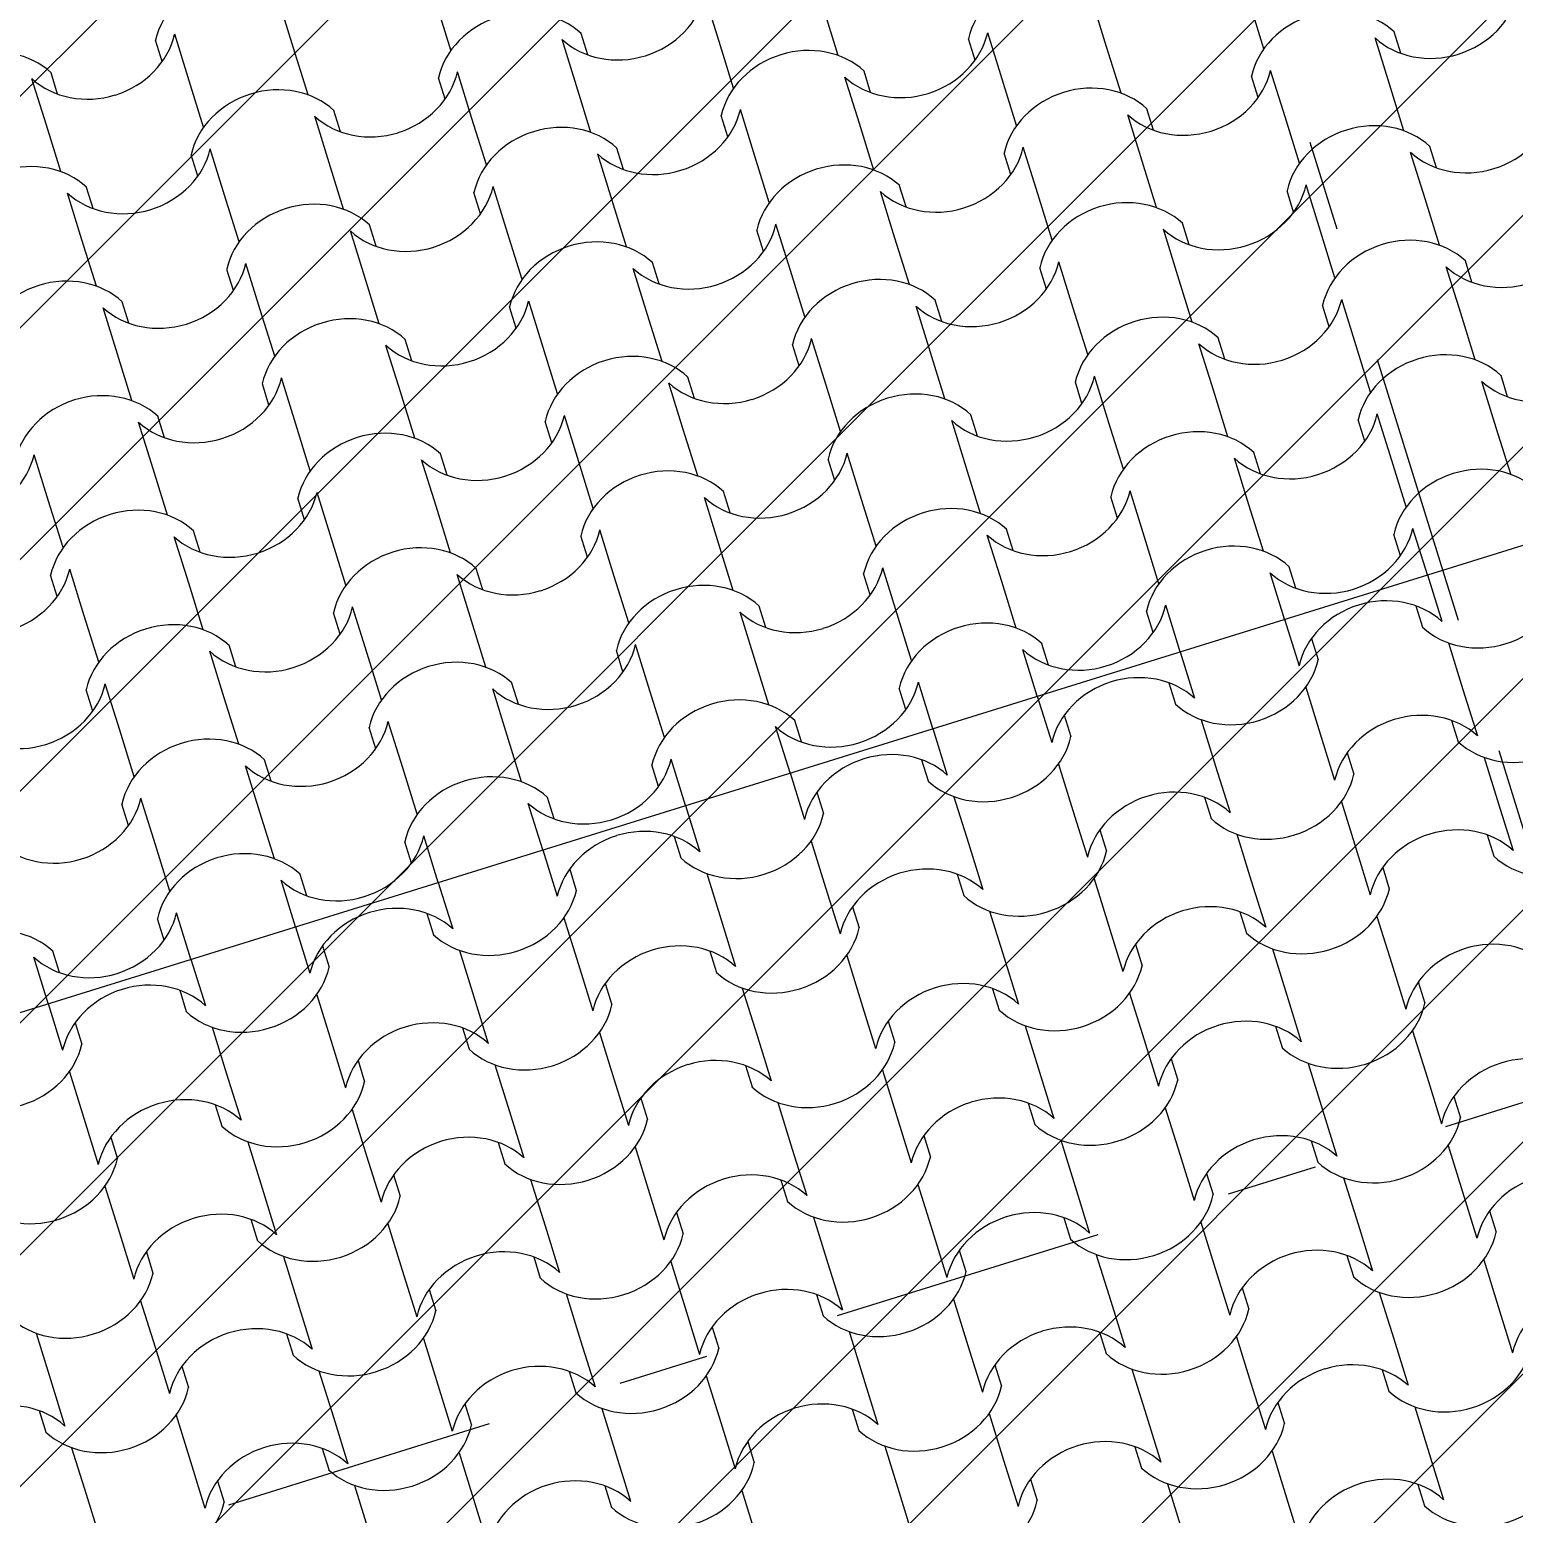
# Model space of a CAD drawing. Header units: metres. Extents: x -111189 to -108577, y -72951 to -72647.
# Drawn here: x -111165.051 to -111163.421, y -72925.406 to -72923.776 of the extents above; entities that cross this region are included whole.
import ezdxf

# ---------------------------------------------------------------- set-up
doc = ezdxf.new("R2010")
doc.units = ezdxf.units.M
doc.header["$MEASUREMENT"] = 0
doc.set_wipeout_variables(frame=1)
doc.linetypes.add('OTK - Traço Ponto CORTES_ALÇ', pattern=[0.6, 0.3, -0.15, 0, -0.15])
doc.linetypes.add('Wipeout_Contour', pattern=[1, 0, -1])
for name, color, linetype in [('00 - Cotas Implantação', 7, 'Continuous'), ('02 - PASSEIOS', 7, 'Continuous'), ('03 - COBERTURA', 7, 'Continuous'), ('13 - IMPLANTAÇÃO (apoio).Layer Apoio', 7, 'Continuous'), ('14 - CORTES.Marcadores', 7, 'Continuous')]:
    doc.layers.add(name, color=color, linetype=linetype)
doc.styles.add('ESTILO_GERADO_2', font='malgunsl.ttf')
doc.dimstyles.new('ESTILO_GERADO__1', dxfattribs={"dimtxt": 0.15, "dimasz": 0.095, "dimexe": 0.18, "dimexo": 0.5, "dimgap": 0, "dimtad": 1, "dimzin": 0, "dimdsep": 46, "dimtxsty": 'ESTILO_GERADO_2', "dimblk": 'ARROWHEAD_2', "dimblk1": 'ARROWHEAD_2', "dimblk2": 'ARROWHEAD_2', "dimcen": 0.09, "dimclrd": 7, "dimclre": 7, "dimclrt": 7, "dimadec": 0, "dimazin": 0, "dimtfac": 1, "dimtdec": 4, "dimtmove": 0, "dimatfit": 3, "dimfxl": 1, "dimtolj": 1, "dimtzin": 0, "dimarcsym": 0})

# ---------------------------------------------------------------- blocks, each defined once
blk = doc.blocks.new('Malha_8_1', base_point=(-111182.45, -72914.5203))
at = {"color": 254, "linetype": 'Wipeout_Contour', "lineweight": 0, "ltscale": 1861428.278801215}
blk.add_wipeout([(-111182.45, -72914.5203), (-111181.1398, -72916.9324), (-111179.283, -72920.3506), (-111178.6992, -72921.4255), (-111173.1932, -72931.5618), (-111171.3979, -72934.867), (-111163.9365, -72948.6033), (-111162.5896, -72948.18), (-111170.1617, -72934.1975), (-111171.9536, -72930.8885), (-111177.4458, -72920.7467), (-111178.0283, -72919.6711), (-111179.8807, -72916.2505), (-111181.0503, -72914.0907)], dxfattribs=at).dxf.layer = '02 - PASSEIOS'
blk = doc.blocks.new('Plano de Corte_1_1', base_point=(-111175.814, -72928.8103))
at = {"layer": '14 - CORTES.Marcadores', "color": 7, "linetype": 'OTK - Traço Ponto CORTES_ALÇ', "lineweight": 5}
blk.add_line((-111175.5275, -72928.7212), (-111154.4899, -72922.1814), dxfattribs=at)
blk = doc.blocks.new('*X120', base_point=(-110957.0649, -73026.2797))
at = {"layer": '03 - COBERTURA', "color": 253, "linetype": 'Continuous', "lineweight": 9}
for p, q in [((-111164.7612, -72923.7967), (-111164.7771, -72923.7456)), ((-111164.5885, -72923.7989), (-111164.6044, -72923.7479)), ((-111164.2936, -72923.7892), (-111164.3095, -72923.7382)), ((-111163.8681, -72923.7949), (-111163.8839, -72923.7439)), ((-111163.6954, -72923.7972), (-111163.7112, -72923.7461)), ((-111164.163, -72923.8046), (-111164.1788, -72923.7536)), ((-111164.8761, -72923.8324), (-111164.8919, -72923.7813)), ((-111164.438, -72923.8039), (-111164.4453, -72923.7805)), ((-111163.9829, -72923.8306), (-111163.9987, -72923.7796)), ((-111163.5449, -72923.8021), (-111163.5522, -72923.7787)), ((-111164.9056, -72923.8113), (-111164.9129, -72923.7879)), ((-111164.7454, -72923.8477), (-111164.7612, -72923.7967)), ((-111164.4505, -72923.838), (-111164.4663, -72923.787)), ((-111164.2778, -72923.8403), (-111164.2936, -72923.7892)), ((-111164.0125, -72923.8096), (-111164.0198, -72923.7861)), ((-111163.8522, -72923.8459), (-111163.8681, -72923.7949)), ((-111163.5573, -72923.8362), (-111163.5732, -72923.7852)), ((-111165.0329, -72923.8811), (-111165.0488, -72923.8301)), ((-111165.0205, -72923.847), (-111165.0277, -72923.8236)), ((-111164.5949, -72923.8527), (-111164.6022, -72923.8292)), ((-111164.5653, -72923.8737), (-111164.5812, -72923.8227)), ((-111164.1397, -72923.8793), (-111164.1556, -72923.8283)), ((-111164.1273, -72923.8453), (-111164.1346, -72923.8218)), ((-111163.7017, -72923.8509), (-111163.709, -72923.8274)), ((-111163.6721, -72923.8719), (-111163.688, -72923.8209)), ((-111164.8602, -72923.8834), (-111164.8761, -72923.8324)), ((-111164.4346, -72923.889), (-111164.4505, -72923.838)), ((-111163.967, -72923.8816), (-111163.9829, -72923.8306)), ((-111163.5414, -72923.8873), (-111163.5573, -72923.8362)), ((-111164.7221, -72923.9225), (-111164.738, -72923.8714)), ((-111164.7097, -72923.8884), (-111164.717, -72923.8649)), ((-111164.5494, -72923.9247), (-111164.5653, -72923.8737)), ((-111164.2841, -72923.894), (-111164.2914, -72923.8706)), ((-111164.2545, -72923.915), (-111164.2704, -72923.864)), ((-111163.829, -72923.9207), (-111163.8448, -72923.8697)), ((-111163.8165, -72923.8866), (-111163.8238, -72923.8631)), ((-111163.6563, -72923.9229), (-111163.6721, -72923.8719)), ((-111165.017, -72923.9321), (-111165.0329, -72923.8811)), ((-111164.1239, -72923.9304), (-111164.1397, -72923.8793)), ((-111164.837, -72923.9581), (-111164.8528, -72923.9071)), ((-111164.3989, -72923.9297), (-111164.4062, -72923.9062)), ((-111163.9734, -72923.9353), (-111163.9807, -72923.9119)), ((-111163.9438, -72923.9564), (-111163.9596, -72923.9054)), ((-111163.5182, -72923.962), (-111163.5341, -72923.911)), ((-111163.5058, -72923.9279), (-111163.5131, -72923.9045)), ((-111164.8665, -72923.9371), (-111164.8738, -72923.9137)), ((-111164.7063, -72923.9735), (-111164.7221, -72923.9225)), ((-111164.4114, -72923.9638), (-111164.4272, -72923.9128)), ((-111164.2387, -72923.9661), (-111164.2545, -72923.915)), ((-111163.8131, -72923.9717), (-111163.829, -72923.9207)), ((-111164.9938, -72924.0069), (-111165.0097, -72923.9559)), ((-111164.9814, -72923.9728), (-111164.9886, -72923.9494)), ((-111164.8211, -72924.0092), (-111164.837, -72923.9581)), ((-111164.5558, -72923.9785), (-111164.5631, -72923.955)), ((-111164.5262, -72923.9995), (-111164.5421, -72923.9485)), ((-111164.1006, -72924.0051), (-111164.1165, -72923.9541)), ((-111164.0882, -72923.971), (-111164.0955, -72923.9476)), ((-111163.9279, -72924.0074), (-111163.9438, -72923.9564)), ((-111163.6626, -72923.9767), (-111163.6699, -72923.9532)), ((-111163.633, -72923.9977), (-111163.6489, -72923.9467)), ((-111164.3955, -72924.0148), (-111164.4114, -72923.9638)), ((-111163.5023, -72924.013), (-111163.5182, -72923.962)), ((-111164.6706, -72924.0141), (-111164.6779, -72923.9907)), ((-111164.2154, -72924.0408), (-111164.2313, -72923.9898)), ((-111163.7774, -72924.0124), (-111163.7847, -72923.9889)), ((-111164.9779, -72924.0579), (-111164.9938, -72924.0069)), ((-111164.683, -72924.0482), (-111164.6989, -72923.9972)), ((-111164.5103, -72924.0505), (-111164.5262, -72923.9995)), ((-111164.245, -72924.0198), (-111164.2523, -72923.9963)), ((-111164.0848, -72924.0561), (-111164.1006, -72924.0051)), ((-111163.7899, -72924.0465), (-111163.8057, -72923.9955)), ((-111163.6172, -72924.0487), (-111163.633, -72923.9977)), ((-111164.8274, -72924.0629), (-111164.8347, -72924.0395)), ((-111164.7979, -72924.0839), (-111164.8137, -72924.0329)), ((-111164.3723, -72924.0896), (-111164.3881, -72924.0386)), ((-111164.3598, -72924.0555), (-111164.3671, -72924.032)), ((-111164.1996, -72924.0918), (-111164.2154, -72924.0408)), ((-111163.9343, -72924.0611), (-111163.9415, -72924.0377)), ((-111163.9047, -72924.0822), (-111163.9205, -72924.0312)), ((-111163.4791, -72924.0878), (-111163.495, -72924.0368)), ((-111163.4667, -72924.0537), (-111163.4739, -72924.0303)), ((-111164.6672, -72924.0993), (-111164.683, -72924.0482)), ((-111163.774, -72924.0975), (-111163.7899, -72924.0465)), ((-111164.4871, -72924.1253), (-111164.503, -72924.0743)), ((-111164.0491, -72924.0968), (-111164.0564, -72924.0734)), ((-111163.5939, -72924.1235), (-111163.6098, -72924.0725)), ((-111164.9547, -72924.1327), (-111164.9706, -72924.0817)), ((-111164.9423, -72924.0986), (-111164.9495, -72924.0751)), ((-111164.782, -72924.1349), (-111164.7979, -72924.0839)), ((-111164.5167, -72924.1042), (-111164.524, -72924.0808)), ((-111164.3564, -72924.1406), (-111164.3723, -72924.0896)), ((-111164.0615, -72924.1309), (-111164.0774, -72924.0799)), ((-111163.8888, -72924.1332), (-111163.9047, -72924.0822)), ((-111163.6235, -72924.1025), (-111163.6308, -72924.079)), ((-111163.4632, -72924.1388), (-111163.4791, -72924.0878)), ((-111164.6439, -72924.174), (-111164.6598, -72924.123)), ((-111164.6315, -72924.1399), (-111164.6388, -72924.1165)), ((-111164.2059, -72924.1456), (-111164.2132, -72924.1221)), ((-111164.1763, -72924.1666), (-111164.1922, -72924.1156)), ((-111163.7508, -72924.1723), (-111163.7666, -72924.1213)), ((-111163.7383, -72924.1382), (-111163.7456, -72924.1147)), ((-111163.5781, -72924.1745), (-111163.5939, -72924.1235)), ((-111164.9388, -72924.1837), (-111164.9547, -72924.1327)), ((-111164.4712, -72924.1763), (-111164.4871, -72924.1253)), ((-111164.0457, -72924.1819), (-111164.0615, -72924.1309)), ((-111163.4276, -72924.1795), (-111163.4348, -72924.1561)), ((-111164.7883, -72924.1887), (-111164.7956, -72924.1652)), ((-111164.7588, -72924.2097), (-111164.7746, -72924.1587)), ((-111164.3332, -72924.2154), (-111164.349, -72924.1644)), ((-111164.3207, -72924.1813), (-111164.328, -72924.1578)), ((-111164.1605, -72924.2176), (-111164.1763, -72924.1666)), ((-111163.8952, -72924.1869), (-111163.9024, -72924.1635)), ((-111163.8656, -72924.208), (-111163.8814, -72924.1569)), ((-111163.7349, -72924.2233), (-111163.7508, -72924.1723)), ((-111163.44, -72924.2136), (-111163.4559, -72924.1626)), ((-111164.6281, -72924.225), (-111164.6439, -72924.174)), ((-111164.9031, -72924.2244), (-111164.9104, -72924.2009)), ((-111164.448, -72924.2511), (-111164.4638, -72924.2)), ((-111164.01, -72924.2226), (-111164.0173, -72924.1992)), ((-111163.5844, -72924.2283), (-111163.5917, -72924.2048)), ((-111163.5548, -72924.2493), (-111163.5707, -72924.1983)), ((-111164.9156, -72924.2585), (-111164.9315, -72924.2075)), ((-111164.7429, -72924.2607), (-111164.7588, -72924.2097)), ((-111164.4776, -72924.23), (-111164.4849, -72924.2066)), ((-111164.3173, -72924.2664), (-111164.3332, -72924.2154)), ((-111164.0224, -72924.2567), (-111164.0383, -72924.2057)), ((-111163.8497, -72924.259), (-111163.8656, -72924.208)), ((-111163.4241, -72924.2646), (-111163.44, -72924.2136)), ((-111165.0304, -72924.2942), (-111165.0463, -72924.2432)), ((-111164.6048, -72924.2998), (-111164.6207, -72924.2488)), ((-111164.5924, -72924.2657), (-111164.5997, -72924.2423)), ((-111164.4321, -72924.3021), (-111164.448, -72924.2511)), ((-111164.1668, -72924.2714), (-111164.1741, -72924.2479)), ((-111164.1372, -72924.2924), (-111164.1531, -72924.2414)), ((-111163.7117, -72924.2981), (-111163.7275, -72924.247)), ((-111163.6992, -72924.264), (-111163.7065, -72924.2405)), ((-111163.539, -72924.3003), (-111163.5548, -72924.2493)), ((-111164.8997, -72924.3095), (-111164.9156, -72924.2585)), ((-111164.0066, -72924.3077), (-111164.0224, -72924.2567)), ((-111164.7196, -72924.3355), (-111164.7355, -72924.2845)), ((-111164.2816, -72924.3071), (-111164.2889, -72924.2836)), ((-111163.8265, -72924.3337), (-111163.8423, -72924.2827)), ((-111165.0145, -72924.3452), (-111165.0304, -72924.2942)), ((-111164.7492, -72924.3145), (-111164.7565, -72924.291)), ((-111164.589, -72924.3508), (-111164.6048, -72924.2998)), ((-111164.2941, -72924.3412), (-111164.3099, -72924.2901)), ((-111164.1214, -72924.3434), (-111164.1372, -72924.2924)), ((-111163.8561, -72924.3127), (-111163.8633, -72924.2893)), ((-111163.6958, -72924.3491), (-111163.7117, -72924.2981)), ((-111164.8765, -72924.3843), (-111164.8923, -72924.3333)), ((-111164.864, -72924.3502), (-111164.8713, -72924.3267)), ((-111164.7038, -72924.3865), (-111164.7196, -72924.3355)), ((-111164.4385, -72924.3558), (-111164.4458, -72924.3324)), ((-111164.4089, -72924.3769), (-111164.4247, -72924.3258)), ((-111163.9833, -72924.3825), (-111163.9992, -72924.3315)), ((-111163.9709, -72924.3484), (-111163.9782, -72924.325)), ((-111163.8106, -72924.3848), (-111163.8265, -72924.3337)), ((-111163.5453, -72924.3541), (-111163.5526, -72924.3306)), ((-111163.5157, -72924.3751), (-111163.5316, -72924.3241)), ((-111164.2782, -72924.3922), (-111164.2941, -72924.3412)), ((-111164.5533, -72924.3915), (-111164.5606, -72924.3681)), ((-111164.0981, -72924.4182), (-111164.114, -72924.3672)), ((-111163.6601, -72924.3898), (-111163.6674, -72924.3663)), ((-111165.0209, -72924.3989), (-111165.0282, -72924.3755)), ((-111164.9913, -72924.42), (-111165.0072, -72924.3689)), ((-111164.8606, -72924.4353), (-111164.8765, -72924.3843)), ((-111164.5657, -72924.4256), (-111164.5816, -72924.3746)), ((-111164.393, -72924.4279), (-111164.4089, -72924.3769)), ((-111164.1277, -72924.3972), (-111164.135, -72924.3737)), ((-111163.9675, -72924.4335), (-111163.9833, -72924.3825)), ((-111163.6726, -72924.4238), (-111163.6884, -72924.3728)), ((-111164.7101, -72924.4403), (-111164.7174, -72924.4168)), ((-111164.6805, -72924.4613), (-111164.6964, -72924.4103)), ((-111164.255, -72924.467), (-111164.2708, -72924.4159)), ((-111164.2425, -72924.4329), (-111164.2498, -72924.4094)), ((-111163.8169, -72924.4385), (-111163.8242, -72924.4151)), ((-111163.7874, -72924.4595), (-111163.8032, -72924.4085)), ((-111164.9754, -72924.471), (-111164.9913, -72924.42)), ((-111164.5499, -72924.4766), (-111164.5657, -72924.4256)), ((-111164.0823, -72924.4692), (-111164.0981, -72924.4182)), ((-111164.8374, -72924.5101), (-111164.8532, -72924.459)), ((-111164.8249, -72924.476), (-111164.8322, -72924.4525)), ((-111164.6647, -72924.5123), (-111164.6805, -72924.4613)), ((-111164.3994, -72924.4816), (-111164.4067, -72924.4582)), ((-111164.3698, -72924.5026), (-111164.3856, -72924.4516)), ((-111163.9442, -72924.5083), (-111163.9601, -72924.4573)), ((-111163.9318, -72924.4742), (-111163.9391, -72924.4507)), ((-111164.2391, -72924.518), (-111164.255, -72924.467)), ((-111164.9522, -72924.5457), (-111164.9681, -72924.4947)), ((-111164.5142, -72924.5173), (-111164.5215, -72924.4939)), ((-111164.059, -72924.544), (-111164.0749, -72924.493)), ((-111164.9818, -72924.5247), (-111164.9891, -72924.5013)), ((-111164.8215, -72924.5611), (-111164.8374, -72924.5101)), ((-111164.5266, -72924.5514), (-111164.5425, -72924.5004)), ((-111164.3539, -72924.5537), (-111164.3698, -72924.5026)), ((-111164.0886, -72924.523), (-111164.0959, -72924.4995)), ((-111164.9363, -72924.5968), (-111164.9522, -72924.5457)), ((-111164.671, -72924.5661), (-111164.6783, -72924.5426)), ((-111164.6414, -72924.5871), (-111164.6573, -72924.5361)), ((-111164.2159, -72924.5927), (-111164.2317, -72924.5417)), ((-111164.2034, -72924.5586), (-111164.2107, -72924.5352)), ((-111164.5108, -72924.6024), (-111164.5266, -72924.5514)), ((-111164.7858, -72924.6018), (-111164.7931, -72924.5783)), ((-111164.3307, -72924.6284), (-111164.3465, -72924.5774)), ((-111164.7983, -72924.6358), (-111164.8141, -72924.5848)), ((-111164.6256, -72924.6381), (-111164.6414, -72924.5871)), ((-111164.3603, -72924.6074), (-111164.3676, -72924.5839)), ((-111164.9427, -72924.6505), (-111164.95, -72924.6271)), ((-111164.9131, -72924.6715), (-111164.929, -72924.6205)), ((-111164.4875, -72924.6772), (-111164.5034, -72924.6262)), ((-111164.4751, -72924.6431), (-111164.4824, -72924.6196)), ((-111164.7824, -72924.6869), (-111164.7983, -72924.6358)), ((-111164.8972, -72924.7226), (-111164.9131, -72924.6715)), ((-111164.6319, -72924.6919), (-111164.6392, -72924.6684)), ((-111164.6023, -72924.7129), (-111164.6182, -72924.6619)), ((-111164.7467, -72924.7275), (-111164.754, -72924.7041)), ((-111164.7592, -72924.7616), (-111164.775, -72924.7106)), ((-111164.9036, -72924.7763), (-111164.9109, -72924.7528)), ((-111164.874, -72924.7973), (-111164.8899, -72924.7463)), ((-111165.0184, -72924.812), (-111165.0257, -72924.7885)), ((-111165.0308, -72924.8461), (-111165.0467, -72924.7951))]:
    blk.add_line(p, q, dxfattribs=at)
for centre, major_axis, start_param, end_param in [((-111164.8238, -72923.7981), (0.0878, 0.0273), 0.466079, 2.675513), ((-111163.9306, -72923.7963), (0.0878, 0.0273), 0.466079, 2.675513), ((-111164.3991, -72923.7276), (0.0883, 0.0274), 4.715365, 5.812147), ((-111163.5059, -72923.7258), (0.0883, 0.0274), 4.715365, 5.812147), ((-111164.513, -72923.8394), (0.0878, 0.0273), 0.466079, 2.675513), ((-111163.6198, -72923.8376), (0.0878, 0.0273), 0.466079, 2.675513), ((-111164.9815, -72923.7707), (0.0883, 0.0274), 4.715365, 5.812147), ((-111164.0883, -72923.7689), (0.0883, 0.0274), 4.715365, 5.812147), ((-111165.0954, -72923.8825), (0.0878, 0.0273), 0.466079, 2.675513), ((-111164.3986, -72923.7274), (0.0883, 0.0274), 3.612631, 4.709413), ((-111164.2022, -72923.8807), (0.0878, 0.0273), 0.466079, 2.675513), ((-111163.5054, -72923.7257), (0.0883, 0.0274), 3.612631, 4.709413), ((-111164.981, -72923.7705), (0.0883, 0.0274), 3.612631, 4.709413), ((-111164.6708, -72923.812), (0.0883, 0.0274), 4.715365, 5.812147), ((-111164.0878, -72923.7688), (0.0883, 0.0274), 3.612631, 4.709413), ((-111163.7776, -72923.8103), (0.0883, 0.0274), 4.715365, 5.812147), ((-111164.7847, -72923.9239), (0.0878, 0.0273), 0.466079, 2.675513), ((-111163.8915, -72923.9221), (0.0878, 0.0273), 0.466079, 2.675513), ((-111163.4668, -72923.8516), (0.0883, 0.0274), 4.715365, 5.812147), ((-111164.6702, -72923.8119), (0.0883, 0.0274), 3.612631, 4.709413), ((-111164.4739, -72923.9652), (0.0878, 0.0273), 0.466079, 2.675513), ((-111164.36, -72923.8534), (0.0883, 0.0274), 4.715365, 5.812147), ((-111163.7771, -72923.8101), (0.0883, 0.0274), 3.612631, 4.709413), ((-111163.5807, -72923.9634), (0.0878, 0.0273), 0.466079, 2.675513), ((-111164.9424, -72923.8965), (0.0883, 0.0274), 4.715365, 5.812147), ((-111164.0492, -72923.8947), (0.0883, 0.0274), 4.715365, 5.812147), ((-111163.4663, -72923.8514), (0.0883, 0.0274), 3.612631, 4.709413), ((-111165.0563, -72924.0083), (0.0878, 0.0273), 0.466079, 2.675513), ((-111164.3595, -72923.8532), (0.0883, 0.0274), 3.612631, 4.709413), ((-111164.1631, -72924.0065), (0.0878, 0.0273), 0.466079, 2.675513), ((-111164.9419, -72923.8963), (0.0883, 0.0274), 3.612631, 4.709413), ((-111164.6317, -72923.9378), (0.0883, 0.0274), 4.715365, 5.812147), ((-111164.0487, -72923.8946), (0.0883, 0.0274), 3.612631, 4.709413), ((-111163.8524, -72924.0479), (0.0878, 0.0273), 0.466079, 2.675513), ((-111163.7385, -72923.9361), (0.0883, 0.0274), 4.715365, 5.812147), ((-111164.7456, -72924.0496), (0.0878, 0.0273), 0.466079, 2.675513), ((-111164.3209, -72923.9792), (0.0883, 0.0274), 4.715365, 5.812147), ((-111164.6311, -72923.9377), (0.0883, 0.0274), 3.612631, 4.709413), ((-111164.4348, -72924.091), (0.0878, 0.0273), 0.466079, 2.675513), ((-111163.738, -72923.9359), (0.0883, 0.0274), 3.612631, 4.709413), ((-111163.5416, -72924.0892), (0.0878, 0.0273), 0.466079, 2.675513), ((-111164.9033, -72924.0223), (0.0883, 0.0274), 4.715365, 5.812147), ((-111164.3204, -72923.979), (0.0883, 0.0274), 3.612631, 4.709413), ((-111164.0101, -72924.0205), (0.0883, 0.0274), 4.715365, 5.812147), ((-111163.4272, -72923.9772), (0.0883, 0.0274), 3.612631, 4.709413), ((-111165.0172, -72924.1341), (0.0878, 0.0273), 0.466079, 2.675513), ((-111164.124, -72924.1323), (0.0878, 0.0273), 0.466079, 2.675513), ((-111164.5926, -72924.0636), (0.0883, 0.0274), 4.715365, 5.812147), ((-111163.6994, -72924.0618), (0.0883, 0.0274), 4.715365, 5.812147), ((-111164.9028, -72924.0221), (0.0883, 0.0274), 3.612631, 4.709413), ((-111164.7065, -72924.1754), (0.0878, 0.0273), 0.466079, 2.675513), ((-111164.0096, -72924.0203), (0.0883, 0.0274), 3.612631, 4.709413), ((-111163.8133, -72924.1737), (0.0878, 0.0273), 0.466079, 2.675513), ((-111164.592, -72924.0634), (0.0883, 0.0274), 3.612631, 4.709413), ((-111164.2818, -72924.105), (0.0883, 0.0274), 4.715365, 5.812147), ((-111163.6988, -72924.0617), (0.0883, 0.0274), 3.612631, 4.709413), ((-111164.3957, -72924.2168), (0.0878, 0.0273), 0.466079, 2.675513), ((-111163.5025, -72924.215), (0.0878, 0.0273), 0.466079, 2.675513), ((-111164.9781, -72924.2599), (0.0878, 0.0273), 0.466079, 2.675513), ((-111164.8642, -72924.1481), (0.0883, 0.0274), 4.715365, 5.812147), ((-111164.2813, -72924.1048), (0.0883, 0.0274), 3.612631, 4.709413), ((-111164.0849, -72924.2581), (0.0878, 0.0273), 0.466079, 2.675513), ((-111163.971, -72924.1463), (0.0883, 0.0274), 4.715365, 5.812147), ((-111163.3881, -72924.103), (0.0883, 0.0274), 3.612631, 4.709413), ((-111164.5534, -72924.1894), (0.0883, 0.0274), 4.715365, 5.812147), ((-111163.6603, -72924.1876), (0.0883, 0.0274), 4.715365, 5.812147), ((-111164.8637, -72924.1479), (0.0883, 0.0274), 3.612631, 4.709413), ((-111164.6674, -72924.3012), (0.0878, 0.0273), 0.466079, 2.675513), ((-111163.9705, -72924.1461), (0.0883, 0.0274), 3.612631, 4.709413), ((-111163.7742, -72924.2995), (0.0878, 0.0273), 0.466079, 2.675513), ((-111165.1359, -72924.2325), (0.0883, 0.0274), 4.715365, 5.812147), ((-111164.5529, -72924.1892), (0.0883, 0.0274), 3.612631, 4.709413), ((-111164.2427, -72924.2307), (0.0883, 0.0274), 4.715365, 5.812147), ((-111163.6597, -72924.1875), (0.0883, 0.0274), 3.612631, 4.709413), ((-111163.4634, -72924.3408), (0.0878, 0.0273), 0.466079, 2.675513), ((-111164.3566, -72924.3426), (0.0878, 0.0273), 0.466079, 2.675513), ((-111164.8251, -72924.2738), (0.0883, 0.0274), 4.715365, 5.812147), ((-111163.9319, -72924.2721), (0.0883, 0.0274), 4.715365, 5.812147), ((-111164.939, -72924.3857), (0.0878, 0.0273), 0.466079, 2.675513), ((-111164.2422, -72924.2306), (0.0883, 0.0274), 3.612631, 4.709413), ((-111164.0458, -72924.3839), (0.0878, 0.0273), 0.466079, 2.675513), ((-111164.8246, -72924.2737), (0.0883, 0.0274), 3.612631, 4.709413), ((-111164.5143, -72924.3152), (0.0883, 0.0274), 4.715365, 5.812147), ((-111163.9314, -72924.2719), (0.0883, 0.0274), 3.612631, 4.709413), ((-111163.6212, -72924.3134), (0.0883, 0.0274), 4.715365, 5.812147), ((-111164.6283, -72924.427), (0.0878, 0.0273), 0.466079, 2.675513), ((-111163.7351, -72924.4252), (0.0878, 0.0273), 0.466079, 2.675513), ((-111164.2036, -72924.3565), (0.0883, 0.0274), 4.715365, 5.812147), ((-111165.0968, -72924.3583), (0.0883, 0.0274), 4.715365, 5.812147), ((-111164.5138, -72924.315), (0.0883, 0.0274), 3.612631, 4.709413), ((-111164.3175, -72924.4683), (0.0878, 0.0273), 0.466079, 2.675513), ((-111163.6206, -72924.3133), (0.0883, 0.0274), 3.612631, 4.709413), ((-111164.786, -72924.3996), (0.0883, 0.0274), 4.715365, 5.812147), ((-111164.2031, -72924.3564), (0.0883, 0.0274), 3.612631, 4.709413), ((-111163.8928, -72924.3979), (0.0883, 0.0274), 4.715365, 5.812147), ((-111164.8999, -72924.5115), (0.0878, 0.0273), 0.466079, 2.675513), ((-111164.0067, -72924.5097), (0.0878, 0.0273), 0.466079, 2.675513), ((-111164.7855, -72924.3995), (0.0883, 0.0274), 3.612631, 4.709413), ((-111164.5891, -72924.5528), (0.0878, 0.0273), 0.466079, 2.675513), ((-111164.4752, -72924.441), (0.0883, 0.0274), 4.715365, 5.812147), ((-111163.8923, -72924.3977), (0.0883, 0.0274), 3.612631, 4.709413), ((-111165.0577, -72924.4841), (0.0883, 0.0274), 4.715365, 5.812147), ((-111164.1645, -72924.4823), (0.0883, 0.0274), 4.715365, 5.812147), ((-111164.4747, -72924.4408), (0.0883, 0.0274), 3.612631, 4.709413), ((-111164.2784, -72924.5941), (0.0878, 0.0273), 0.466079, 2.675513), ((-111165.0571, -72924.4839), (0.0883, 0.0274), 3.612631, 4.709413), ((-111164.7469, -72924.5254), (0.0883, 0.0274), 4.715365, 5.812147), ((-111164.164, -72924.4822), (0.0883, 0.0274), 3.612631, 4.709413), ((-111164.8608, -72924.6372), (0.0878, 0.0273), 0.466079, 2.675513), ((-111164.4361, -72924.5668), (0.0883, 0.0274), 4.715365, 5.812147), ((-111164.7464, -72924.5253), (0.0883, 0.0274), 3.612631, 4.709413), ((-111164.55, -72924.6786), (0.0878, 0.0273), 0.466079, 2.675513), ((-111165.0186, -72924.6099), (0.0883, 0.0274), 4.715365, 5.812147), ((-111164.4356, -72924.5666), (0.0883, 0.0274), 3.612631, 4.709413), ((-111165.018, -72924.6097), (0.0883, 0.0274), 3.612631, 4.709413), ((-111164.8217, -72924.763), (0.0878, 0.0273), 0.466079, 2.675513), ((-111164.7078, -72924.6512), (0.0883, 0.0274), 4.715365, 5.812147), ((-111164.7073, -72924.6511), (0.0883, 0.0274), 3.612631, 4.709413), ((-111164.9795, -72924.7357), (0.0883, 0.0274), 4.715365, 5.812147), ((-111165.0934, -72924.8475), (0.0878, 0.0273), 0.466079, 2.675513), ((-111164.9789, -72924.7355), (0.0883, 0.0274), 3.612631, 4.709413)]:
    blk.add_ellipse(centre, major_axis=major_axis, ratio=0.876216, start_param=start_param, end_param=end_param, dxfattribs=at)
blk = doc.blocks.new('*X121', base_point=(-110957.0649, -73026.2797))
at = {"layer": '03 - COBERTURA', "color": 253, "linetype": 'Continuous', "lineweight": 9}
for p, q in [((-111163.5157, -72924.3751), (-111163.4999, -72924.4261)), ((-111163.5282, -72924.4092), (-111163.5209, -72924.4326)), ((-111163.6726, -72924.4238), (-111163.6567, -72924.4749)), ((-111163.643, -72924.4449), (-111163.6357, -72924.4683)), ((-111163.7874, -72924.4595), (-111163.7715, -72924.5106)), ((-111163.4925, -72924.4499), (-111163.4766, -72924.5009)), ((-111163.7998, -72924.4936), (-111163.7925, -72924.5171)), ((-111163.6493, -72924.4986), (-111163.6334, -72924.5496)), ((-111163.9442, -72924.5083), (-111163.9284, -72924.5593)), ((-111163.4766, -72924.5009), (-111163.4607, -72924.5519)), ((-111163.9146, -72924.5293), (-111163.9073, -72924.5528)), ((-111164.059, -72924.544), (-111164.0432, -72924.595)), ((-111163.7641, -72924.5343), (-111163.7483, -72924.5853)), ((-111163.4891, -72924.535), (-111163.4818, -72924.5584)), ((-111163.6334, -72924.5496), (-111163.6176, -72924.6006)), ((-111164.0715, -72924.5781), (-111164.0642, -72924.6015)), ((-111163.6039, -72924.5707), (-111163.5966, -72924.5941)), ((-111163.4534, -72924.5757), (-111163.4375, -72924.6267)), ((-111164.2159, -72924.5927), (-111164.2, -72924.6438)), ((-111163.921, -72924.5831), (-111163.9051, -72924.6341)), ((-111163.7483, -72924.5853), (-111163.7324, -72924.6363)), ((-111164.3307, -72924.6284), (-111164.3148, -72924.6794)), ((-111164.1863, -72924.6138), (-111164.179, -72924.6372)), ((-111164.0358, -72924.6188), (-111164.0199, -72924.6698)), ((-111163.7607, -72924.6194), (-111163.7534, -72924.6429)), ((-111163.6102, -72924.6244), (-111163.5943, -72924.6754)), ((-111163.4375, -72924.6267), (-111163.4216, -72924.6777)), ((-111163.9051, -72924.6341), (-111163.8892, -72924.6851)), ((-111163.8755, -72924.6551), (-111163.8682, -72924.6786)), ((-111163.725, -72924.6601), (-111163.7092, -72924.7111)), ((-111163.45, -72924.6608), (-111163.4427, -72924.6842)), ((-111164.4875, -72924.6772), (-111164.4717, -72924.7282)), ((-111164.3431, -72924.6625), (-111164.3358, -72924.686)), ((-111164.1926, -72924.6675), (-111164.1768, -72924.7185)), ((-111164.0199, -72924.6698), (-111164.0041, -72924.7208)), ((-111163.5943, -72924.6754), (-111163.5785, -72924.7264)), ((-111164.4579, -72924.6982), (-111164.4507, -72924.7217)), ((-111164.3074, -72924.7032), (-111164.2916, -72924.7542)), ((-111164.0324, -72924.7039), (-111164.0251, -72924.7273)), ((-111163.8819, -72924.7089), (-111163.866, -72924.7599)), ((-111163.5648, -72924.6965), (-111163.5575, -72924.7199)), ((-111164.6023, -72924.7129), (-111164.5865, -72924.7639)), ((-111164.1768, -72924.7185), (-111164.1609, -72924.7695)), ((-111163.7092, -72924.7111), (-111163.6933, -72924.7621)), ((-111164.1472, -72924.7396), (-111164.1399, -72924.763)), ((-111164.6148, -72924.747), (-111164.6075, -72924.7704)), ((-111164.4643, -72924.752), (-111164.4484, -72924.803)), ((-111164.2916, -72924.7542), (-111164.2757, -72924.8052)), ((-111163.9967, -72924.7445), (-111163.9808, -72924.7956)), ((-111163.7216, -72924.7452), (-111163.7143, -72924.7687)), ((-111163.5711, -72924.7502), (-111163.5552, -72924.8012)), ((-111164.7592, -72924.7616), (-111164.7433, -72924.8126)), ((-111163.866, -72924.7599), (-111163.8501, -72924.8109)), ((-111164.7296, -72924.7827), (-111164.7223, -72924.8061)), ((-111164.5791, -72924.7877), (-111164.5632, -72924.8387)), ((-111164.304, -72924.7883), (-111164.2967, -72924.8118)), ((-111163.8364, -72924.7809), (-111163.8291, -72924.8044)), ((-111163.6859, -72924.7859), (-111163.6701, -72924.8369)), ((-111164.874, -72924.7973), (-111164.8581, -72924.8483)), ((-111164.4484, -72924.803), (-111164.4326, -72924.854)), ((-111164.1535, -72924.7933), (-111164.1377, -72924.8443)), ((-111163.9808, -72924.7956), (-111163.965, -72924.8466)), ((-111163.5552, -72924.8012), (-111163.5394, -72924.8522)), ((-111164.4188, -72924.824), (-111164.4115, -72924.8475)), ((-111163.5257, -72924.8222), (-111163.5184, -72924.8457)), ((-111164.8864, -72924.8314), (-111164.8791, -72924.8549)), ((-111164.7359, -72924.8364), (-111164.7201, -72924.8874)), ((-111164.5632, -72924.8387), (-111164.5474, -72924.8897)), ((-111164.2683, -72924.829), (-111164.2525, -72924.88)), ((-111163.9933, -72924.8297), (-111163.986, -72924.8531)), ((-111163.8428, -72924.8346), (-111163.8269, -72924.8857)), ((-111163.6701, -72924.8369), (-111163.6542, -72924.8879)), ((-111165.0308, -72924.8461), (-111165.015, -72924.8971)), ((-111164.1377, -72924.8443), (-111164.1218, -72924.8953)), ((-111165.0013, -72924.8671), (-111164.994, -72924.8906)), ((-111164.8508, -72924.8721), (-111164.8349, -72924.9231)), ((-111164.5757, -72924.8728), (-111164.5684, -72924.8962)), ((-111164.1081, -72924.8653), (-111164.1008, -72924.8888)), ((-111163.9576, -72924.8703), (-111163.9417, -72924.9214)), ((-111163.6825, -72924.871), (-111163.6752, -72924.8944)), ((-111164.7201, -72924.8874), (-111164.7042, -72924.9384)), ((-111164.4252, -72924.8778), (-111164.4093, -72924.9288)), ((-111164.2525, -72924.88), (-111164.2366, -72924.931)), ((-111163.8269, -72924.8857), (-111163.811, -72924.9367)), ((-111163.532, -72924.876), (-111163.5161, -72924.927)), ((-111165.0076, -72924.9209), (-111164.9917, -72924.9719)), ((-111164.6905, -72924.9085), (-111164.6832, -72924.9319)), ((-111164.54, -72924.9134), (-111164.5241, -72924.9645)), ((-111164.2649, -72924.9141), (-111164.2576, -72924.9376)), ((-111164.1144, -72924.9191), (-111164.0986, -72924.9701)), ((-111163.9417, -72924.9214), (-111163.9259, -72924.9724)), ((-111163.7973, -72924.9067), (-111163.79, -72924.9301)), ((-111163.6468, -72924.9117), (-111163.631, -72924.9627)), ((-111164.8349, -72924.9231), (-111164.819, -72924.9741)), ((-111164.4093, -72924.9288), (-111164.3935, -72924.9798)), ((-111163.5161, -72924.927), (-111163.5003, -72924.978)), ((-111164.3797, -72924.9498), (-111164.3724, -72924.9732)), ((-111164.2292, -72924.9548), (-111164.2134, -72925.0058)), ((-111163.4866, -72924.948), (-111163.4793, -72924.9715)), ((-111164.8473, -72924.9572), (-111164.84, -72924.9807)), ((-111164.6968, -72924.9622), (-111164.681, -72925.0132)), ((-111164.5241, -72924.9645), (-111164.5083, -72925.0155)), ((-111164.0986, -72924.9701), (-111164.0827, -72925.0211)), ((-111163.9542, -72924.9554), (-111163.9469, -72924.9789)), ((-111163.8037, -72924.9604), (-111163.7878, -72925.0114)), ((-111163.631, -72924.9627), (-111163.6151, -72925.0137)), ((-111164.9917, -72924.9719), (-111164.9759, -72925.0229)), ((-111164.9622, -72924.9929), (-111164.9549, -72925.0164)), ((-111164.8116, -72924.9979), (-111164.7958, -72925.0489)), ((-111164.5366, -72924.9986), (-111164.5293, -72925.022)), ((-111164.3861, -72925.0035), (-111164.3702, -72925.0546)), ((-111164.069, -72924.9911), (-111164.0617, -72925.0146)), ((-111163.9185, -72924.9961), (-111163.9026, -72925.0471)), ((-111163.6434, -72924.9968), (-111163.6361, -72925.0202)), ((-111163.4929, -72925.0018), (-111163.477, -72925.0528)), ((-111164.681, -72925.0132), (-111164.6651, -72925.0642)), ((-111164.2134, -72925.0058), (-111164.1975, -72925.0568)), ((-111163.7878, -72925.0114), (-111163.7719, -72925.0625)), ((-111164.6514, -72925.0342), (-111164.6441, -72925.0577)), ((-111163.7582, -72925.0325), (-111163.7509, -72925.0559)), ((-111164.9685, -72925.0466), (-111164.9526, -72925.0977)), ((-111164.7958, -72925.0489), (-111164.7799, -72925.0999)), ((-111164.5009, -72925.0392), (-111164.485, -72925.0902)), ((-111164.2258, -72925.0399), (-111164.2185, -72925.0633)), ((-111164.0753, -72925.0449), (-111164.0595, -72925.0959)), ((-111163.9026, -72925.0471), (-111163.8868, -72925.0982)), ((-111163.6077, -72925.0375), (-111163.5919, -72925.0885)), ((-111163.477, -72925.0528), (-111163.4612, -72925.1038)), ((-111164.3702, -72925.0546), (-111164.3544, -72925.1056)), ((-111164.8082, -72925.083), (-111164.8009, -72925.1065)), ((-111164.3406, -72925.0756), (-111164.3333, -72925.099)), ((-111164.1901, -72925.0806), (-111164.1743, -72925.1316)), ((-111163.9151, -72925.0812), (-111163.9078, -72925.1047)), ((-111163.4475, -72925.0738), (-111163.4402, -72925.0973)), ((-111164.9526, -72925.0977), (-111164.9368, -72925.1487)), ((-111164.6577, -72925.088), (-111164.6419, -72925.139)), ((-111164.485, -72925.0902), (-111164.4692, -72925.1413)), ((-111164.0595, -72925.0959), (-111164.0436, -72925.1469)), ((-111163.7646, -72925.0862), (-111163.7487, -72925.1372)), ((-111163.5919, -72925.0885), (-111163.576, -72925.1395)), ((-111164.0299, -72925.1169), (-111164.0226, -72925.1404)), ((-111164.923, -72925.1187), (-111164.9158, -72925.1421)), ((-111164.7725, -72925.1237), (-111164.7567, -72925.1747)), ((-111164.4975, -72925.1243), (-111164.4902, -72925.1478)), ((-111164.347, -72925.1293), (-111164.3311, -72925.1803)), ((-111164.1743, -72925.1316), (-111164.1584, -72925.1826)), ((-111163.8794, -72925.1219), (-111163.8635, -72925.1729)), ((-111163.6043, -72925.1226), (-111163.597, -72925.146)), ((-111163.4538, -72925.1276), (-111163.4379, -72925.1786)), ((-111164.6419, -72925.139), (-111164.626, -72925.19)), ((-111163.7487, -72925.1372), (-111163.7328, -72925.1883)), ((-111164.6123, -72925.16), (-111164.605, -72925.1835)), ((-111164.4618, -72925.165), (-111164.4459, -72925.216)), ((-111164.1867, -72925.1657), (-111164.1794, -72925.1891)), ((-111163.7191, -72925.1583), (-111163.7118, -72925.1817)), ((-111163.5686, -72925.1633), (-111163.5527, -72925.2143)), ((-111164.9294, -72925.1724), (-111164.9135, -72925.2235)), ((-111164.7567, -72925.1747), (-111164.7408, -72925.2257)), ((-111164.3311, -72925.1803), (-111164.3153, -72925.2314)), ((-111164.0362, -72925.1707), (-111164.0204, -72925.2217)), ((-111163.8635, -72925.1729), (-111163.8477, -72925.2239)), ((-111163.4379, -72925.1786), (-111163.4221, -72925.2296)), ((-111165.0442, -72925.2081), (-111165.0283, -72925.2591)), ((-111164.7691, -72925.2088), (-111164.7618, -72925.2322)), ((-111164.6186, -72925.2138), (-111164.6028, -72925.2648)), ((-111164.3015, -72925.2014), (-111164.2942, -72925.2248)), ((-111164.151, -72925.2064), (-111164.1352, -72925.2574)), ((-111163.876, -72925.207), (-111163.8687, -72925.2305)), ((-111163.7254, -72925.212), (-111163.7096, -72925.263)), ((-111163.5527, -72925.2143), (-111163.5369, -72925.2653)), ((-111164.9135, -72925.2235), (-111164.8977, -72925.2745)), ((-111164.4459, -72925.216), (-111164.4301, -72925.2671)), ((-111164.0204, -72925.2217), (-111164.0045, -72925.2727)), ((-111164.8839, -72925.2445), (-111164.8767, -72925.2679)), ((-111163.9908, -72925.2427), (-111163.9835, -72925.2662)), ((-111163.8403, -72925.2477), (-111163.8244, -72925.2987)), ((-111163.5652, -72925.2484), (-111163.5579, -72925.2718)), ((-111165.0283, -72925.2591), (-111165.0125, -72925.3102)), ((-111164.7334, -72925.2495), (-111164.7176, -72925.3005)), ((-111164.4584, -72925.2501), (-111164.4511, -72925.2736)), ((-111164.3079, -72925.2551), (-111164.292, -72925.3061)), ((-111164.1352, -72925.2574), (-111164.1193, -72925.3084)), ((-111163.7096, -72925.263), (-111163.6937, -72925.314)), ((-111164.6028, -72925.2648), (-111164.5869, -72925.3158)), ((-111165.0408, -72925.2932), (-111165.0335, -72925.3167)), ((-111164.5732, -72925.2858), (-111164.5659, -72925.3093)), ((-111164.4227, -72925.2908), (-111164.4068, -72925.3418)), ((-111164.1476, -72925.2915), (-111164.1403, -72925.3149)), ((-111163.9971, -72925.2965), (-111163.9812, -72925.3475)), ((-111163.68, -72925.2841), (-111163.6727, -72925.3075)), ((-111163.5295, -72925.289), (-111163.5136, -72925.3401)), ((-111164.8903, -72925.2982), (-111164.8744, -72925.3492)), ((-111164.7176, -72925.3005), (-111164.7017, -72925.3515)), ((-111164.292, -72925.3061), (-111164.2761, -72925.3571)), ((-111163.8244, -72925.2987), (-111163.8085, -72925.3497)), ((-111164.2624, -72925.3272), (-111164.2551, -72925.3506)), ((-111165.0051, -72925.3339), (-111164.9892, -72925.3849)), ((-111164.73, -72925.3346), (-111164.7227, -72925.358)), ((-111164.5795, -72925.3396), (-111164.5637, -72925.3906)), ((-111164.4068, -72925.3418), (-111164.391, -72925.3928)), ((-111164.1119, -72925.3322), (-111164.0961, -72925.3832)), ((-111163.8369, -72925.3328), (-111163.8296, -72925.3563)), ((-111163.6863, -72925.3378), (-111163.6705, -72925.3888)), ((-111163.5136, -72925.3401), (-111163.4978, -72925.3911)), ((-111164.8744, -72925.3492), (-111164.8586, -72925.4003)), ((-111163.9812, -72925.3475), (-111163.9654, -72925.3985)), ((-111164.8448, -72925.3703), (-111164.8376, -72925.3937)), ((-111164.6943, -72925.3753), (-111164.6785, -72925.4263)), ((-111164.4193, -72925.3759), (-111164.412, -72925.3994)), ((-111163.9517, -72925.3685), (-111163.9444, -72925.392)), ((-111163.8012, -72925.3735), (-111163.7853, -72925.4245)), ((-111163.5261, -72925.3742), (-111163.5188, -72925.3976)), ((-111164.9892, -72925.3849), (-111164.9734, -72925.4359)), ((-111164.5637, -72925.3906), (-111164.5478, -72925.4416)), ((-111164.2688, -72925.3809), (-111164.2529, -72925.4319)), ((-111164.0961, -72925.3832), (-111164.0802, -72925.4342)), ((-111163.6705, -72925.3888), (-111163.6546, -72925.4398))]:
    blk.add_line(p, q, dxfattribs=at)
for centre, major_axis, start_param, end_param in [((-111163.4532, -72924.3737), (0.0878, 0.0273), 3.607672, 5.817106), ((-111163.5676, -72924.4857), (0.0883, 0.0274), 0.471039, 1.56782), ((-111163.5671, -72924.4855), (0.0883, 0.0274), 1.573772, 2.670554), ((-111163.7248, -72924.4581), (0.0878, 0.0273), 3.607672, 5.817106), ((-111163.8388, -72924.57), (0.0883, 0.0274), 1.573772, 2.670554), ((-111163.8393, -72924.5701), (0.0883, 0.0274), 0.471039, 1.56782), ((-111163.4141, -72924.4995), (0.0878, 0.0273), 3.607672, 5.817106), ((-111163.5285, -72924.6115), (0.0883, 0.0274), 0.471039, 1.56782), ((-111163.528, -72924.6113), (0.0883, 0.0274), 1.573772, 2.670554), ((-111163.9965, -72924.5426), (0.0878, 0.0273), 3.607672, 5.817106), ((-111164.1104, -72924.6544), (0.0883, 0.0274), 1.573772, 2.670554), ((-111164.1109, -72924.6546), (0.0883, 0.0274), 0.471039, 1.56782), ((-111163.6857, -72924.5839), (0.0878, 0.0273), 3.607672, 5.817106), ((-111163.8002, -72924.6959), (0.0883, 0.0274), 0.471039, 1.56782), ((-111163.7996, -72924.6957), (0.0883, 0.0274), 1.573772, 2.670554), ((-111164.2682, -72924.627), (0.0878, 0.0273), 3.607672, 5.817106), ((-111163.375, -72924.6253), (0.0878, 0.0273), 3.607672, 5.817106), ((-111164.3821, -72924.7389), (0.0883, 0.0274), 1.573772, 2.670554), ((-111164.3826, -72924.739), (0.0883, 0.0274), 0.471039, 1.56782), ((-111163.4889, -72924.7371), (0.0883, 0.0274), 1.573772, 2.670554), ((-111163.4894, -72924.7373), (0.0883, 0.0274), 0.471039, 1.56782), ((-111164.0718, -72924.7804), (0.0883, 0.0274), 0.471039, 1.56782), ((-111163.9574, -72924.6684), (0.0878, 0.0273), 3.607672, 5.817106), ((-111164.0713, -72924.7802), (0.0883, 0.0274), 1.573772, 2.670554), ((-111164.5398, -72924.7115), (0.0878, 0.0273), 3.607672, 5.817106), ((-111163.6466, -72924.7097), (0.0878, 0.0273), 3.607672, 5.817106), ((-111164.6542, -72924.8235), (0.0883, 0.0274), 0.471039, 1.56782), ((-111163.7611, -72924.8217), (0.0883, 0.0274), 0.471039, 1.56782), ((-111164.6537, -72924.8233), (0.0883, 0.0274), 1.573772, 2.670554), ((-111163.7605, -72924.8215), (0.0883, 0.0274), 1.573772, 2.670554), ((-111164.2291, -72924.7528), (0.0878, 0.0273), 3.607672, 5.817106), ((-111163.4503, -72924.863), (0.0883, 0.0274), 0.471039, 1.56782), ((-111164.343, -72924.8646), (0.0883, 0.0274), 1.573772, 2.670554), ((-111164.3435, -72924.8648), (0.0883, 0.0274), 0.471039, 1.56782), ((-111163.4498, -72924.8629), (0.0883, 0.0274), 1.573772, 2.670554), ((-111164.8115, -72924.7959), (0.0878, 0.0273), 3.607672, 5.817106), ((-111163.9183, -72924.7942), (0.0878, 0.0273), 3.607672, 5.817106), ((-111164.9259, -72924.9079), (0.0883, 0.0274), 0.471039, 1.56782), ((-111164.0327, -72924.9061), (0.0883, 0.0274), 0.471039, 1.56782), ((-111164.9254, -72924.9077), (0.0883, 0.0274), 1.573772, 2.670554), ((-111164.0322, -72924.906), (0.0883, 0.0274), 1.573772, 2.670554), ((-111164.5007, -72924.8373), (0.0878, 0.0273), 3.607672, 5.817106), ((-111163.6075, -72924.8355), (0.0878, 0.0273), 3.607672, 5.817106), ((-111164.6146, -72924.9491), (0.0883, 0.0274), 1.573772, 2.670554), ((-111164.6151, -72924.9493), (0.0883, 0.0274), 0.471039, 1.56782), ((-111163.7214, -72924.9473), (0.0883, 0.0274), 1.573772, 2.670554), ((-111163.722, -72924.9475), (0.0883, 0.0274), 0.471039, 1.56782), ((-111164.19, -72924.8786), (0.0878, 0.0273), 3.607672, 5.817106), ((-111165.0831, -72924.8804), (0.0878, 0.0273), 3.607672, 5.817106), ((-111164.3044, -72924.9906), (0.0883, 0.0274), 0.471039, 1.56782), ((-111163.4112, -72924.9888), (0.0883, 0.0274), 0.471039, 1.56782), ((-111164.3039, -72924.9904), (0.0883, 0.0274), 1.573772, 2.670554), ((-111163.4107, -72924.9887), (0.0883, 0.0274), 1.573772, 2.670554), ((-111164.7724, -72924.9217), (0.0878, 0.0273), 3.607672, 5.817106), ((-111163.8792, -72924.92), (0.0878, 0.0273), 3.607672, 5.817106), ((-111164.8868, -72925.0337), (0.0883, 0.0274), 0.471039, 1.56782), ((-111163.9931, -72925.0318), (0.0883, 0.0274), 1.573772, 2.670554), ((-111163.9936, -72925.0319), (0.0883, 0.0274), 0.471039, 1.56782), ((-111164.8863, -72925.0335), (0.0883, 0.0274), 1.573772, 2.670554), ((-111164.576, -72925.075), (0.0883, 0.0274), 0.471039, 1.56782), ((-111164.4616, -72924.9631), (0.0878, 0.0273), 3.607672, 5.817106), ((-111163.6829, -72925.0733), (0.0883, 0.0274), 0.471039, 1.56782), ((-111163.5684, -72924.9613), (0.0878, 0.0273), 3.607672, 5.817106), ((-111164.5755, -72925.0749), (0.0883, 0.0274), 1.573772, 2.670554), ((-111163.6823, -72925.0731), (0.0883, 0.0274), 1.573772, 2.670554), ((-111165.044, -72925.0062), (0.0878, 0.0273), 3.607672, 5.817106), ((-111164.1509, -72925.0044), (0.0878, 0.0273), 3.607672, 5.817106), ((-111164.2653, -72925.1164), (0.0883, 0.0274), 0.471039, 1.56782), ((-111164.2648, -72925.1162), (0.0883, 0.0274), 1.573772, 2.670554), ((-111163.3716, -72925.1145), (0.0883, 0.0274), 1.573772, 2.670554), ((-111164.7333, -72925.0475), (0.0878, 0.0273), 3.607672, 5.817106), ((-111163.8401, -72925.0457), (0.0878, 0.0273), 3.607672, 5.817106), ((-111164.8472, -72925.1593), (0.0883, 0.0274), 1.573772, 2.670554), ((-111164.8477, -72925.1595), (0.0883, 0.0274), 0.471039, 1.56782), ((-111163.954, -72925.1576), (0.0883, 0.0274), 1.573772, 2.670554), ((-111163.9545, -72925.1577), (0.0883, 0.0274), 0.471039, 1.56782), ((-111164.4225, -72925.0888), (0.0878, 0.0273), 3.607672, 5.817106), ((-111163.5293, -72925.0871), (0.0878, 0.0273), 3.607672, 5.817106), ((-111164.5369, -72925.2008), (0.0883, 0.0274), 0.471039, 1.56782), ((-111163.6438, -72925.1991), (0.0883, 0.0274), 0.471039, 1.56782), ((-111164.5364, -72925.2007), (0.0883, 0.0274), 1.573772, 2.670554), ((-111163.6432, -72925.1989), (0.0883, 0.0274), 1.573772, 2.670554), ((-111165.0049, -72925.132), (0.0878, 0.0273), 3.607672, 5.817106), ((-111164.1117, -72925.1302), (0.0878, 0.0273), 3.607672, 5.817106), ((-111164.2257, -72925.242), (0.0883, 0.0274), 1.573772, 2.670554), ((-111164.2262, -72925.2422), (0.0883, 0.0274), 0.471039, 1.56782), ((-111163.3325, -72925.2402), (0.0883, 0.0274), 1.573772, 2.670554), ((-111163.801, -72925.1715), (0.0878, 0.0273), 3.607672, 5.817106), ((-111164.8086, -72925.2853), (0.0883, 0.0274), 0.471039, 1.56782), ((-111164.6942, -72925.1733), (0.0878, 0.0273), 3.607672, 5.817106), ((-111163.9154, -72925.2835), (0.0883, 0.0274), 0.471039, 1.56782), ((-111164.8081, -72925.2851), (0.0883, 0.0274), 1.573772, 2.670554), ((-111163.9149, -72925.2834), (0.0883, 0.0274), 1.573772, 2.670554), ((-111164.3834, -72925.2146), (0.0878, 0.0273), 3.607672, 5.817106), ((-111163.4902, -72925.2129), (0.0878, 0.0273), 3.607672, 5.817106), ((-111164.4978, -72925.3266), (0.0883, 0.0274), 0.471039, 1.56782), ((-111163.6041, -72925.3247), (0.0883, 0.0274), 1.573772, 2.670554), ((-111163.6047, -72925.3249), (0.0883, 0.0274), 0.471039, 1.56782), ((-111164.4973, -72925.3265), (0.0883, 0.0274), 1.573772, 2.670554), ((-111164.9658, -72925.2577), (0.0878, 0.0273), 3.607672, 5.817106), ((-111164.1871, -72925.368), (0.0883, 0.0274), 0.471039, 1.56782), ((-111164.0726, -72925.256), (0.0878, 0.0273), 3.607672, 5.817106), ((-111165.0803, -72925.3697), (0.0883, 0.0274), 0.471039, 1.56782), ((-111164.1866, -72925.3678), (0.0883, 0.0274), 1.573772, 2.670554), ((-111164.6551, -72925.2991), (0.0878, 0.0273), 3.607672, 5.817106), ((-111163.7619, -72925.2973), (0.0878, 0.0273), 3.607672, 5.817106), ((-111164.7695, -72925.4111), (0.0883, 0.0274), 0.471039, 1.56782), ((-111163.8763, -72925.4093), (0.0883, 0.0274), 0.471039, 1.56782), ((-111164.769, -72925.4109), (0.0883, 0.0274), 1.573772, 2.670554), ((-111163.8758, -72925.4091), (0.0883, 0.0274), 1.573772, 2.670554), ((-111164.3443, -72925.3404), (0.0878, 0.0273), 3.607672, 5.817106), ((-111163.4511, -72925.3387), (0.0878, 0.0273), 3.607672, 5.817106), ((-111164.4582, -72925.4522), (0.0883, 0.0274), 1.573772, 2.670554), ((-111164.4587, -72925.4524), (0.0883, 0.0274), 0.471039, 1.56782), ((-111163.565, -72925.4505), (0.0883, 0.0274), 1.573772, 2.670554), ((-111163.5656, -72925.4506), (0.0883, 0.0274), 0.471039, 1.56782), ((-111164.9267, -72925.3835), (0.0878, 0.0273), 3.607672, 5.817106), ((-111164.0335, -72925.3818), (0.0878, 0.0273), 3.607672, 5.817106)]:
    blk.add_ellipse(centre, major_axis=major_axis, ratio=0.876216, start_param=start_param, end_param=end_param, dxfattribs=at)
blk = doc.blocks.new('Cobertura_2_1', base_point=(-111162.6239, -72921.6369))
at = {"layer": '03 - COBERTURA', "color": 7, "linetype": 'Continuous', "lineweight": 13, "flags": 128}
blk.add_lwpolyline([(-111168.0856, -72925.7957), (-111161.9263, -72923.881)], dxfattribs=at)
at = {"layer": '03 - COBERTURA', "color": 7, "linetype": 'Continuous', "lineweight": 13}
for name in ['*X120', '*X121']:
    blk.add_blockref(name, (-110957.0649, -73026.2797), dxfattribs=at)
blk = doc.blocks.new('*D123', base_point=(-110957.0649, -73026.2797))
at = {"layer": '00 - Cotas Implantação', "color": 7, "linetype": 'Continuous', "lineweight": 5, "transparency": 16777216}
for p, q in [((-111155.1284, -72925.535), (-111154.9522, -72926.102)), ((-111154.9959, -72926.0829), (-111154.9641, -72925.9421)), ((-111154.9216, -72925.9943), (-111154.98, -72926.0125)), ((-111154.98, -72926.0125), (-111159.7563, -72927.4972)), ((-111159.9047, -72927.0198), (-111159.7285, -72927.5868)), ((-111159.7722, -72927.5676), (-111159.7404, -72927.4268)), ((-111159.7563, -72927.4972), (-111169.208, -72930.4354))]:
    blk.add_line(p, q, dxfattribs=at)
at = {"layer": '00 - Cotas Implantação', "color": 7, "lineweight": 5, "transparency": 16777216, "insert": (-111157.5629, -72926.784), "char_height": 0.15, "attachment_point": 7, "rotation": 17.2686, "style": 'ESTILO_GERADO_2'}
blk.add_mtext('\\A1;{\\pql;\\fMalgun Gothic Semilight|b0|i0|c0|p0;\\W1.000000;5,00}', dxfattribs=at)
blk = doc.blocks.new('ARROWHEAD_2')
at = {"color": 0, "linetype": 'Continuous', "lineweight": 0}
for p, q in [((-0.378, -0.655), (0.378, 0.655)), ((0, 0), (-1, 0))]:
    blk.add_line(p, q, dxfattribs=at)
blk = doc.blocks.new('*D129', base_point=(-110957.0649, -73026.2797))
at = {"layer": '00 - Cotas Implantação', "color": 7, "linetype": 'Continuous', "lineweight": 5, "transparency": 16777216}
for p, q in [((-111162.4907, -72916.0977), (-111163.921, -72911.4965)), ((-111162.4011, -72916.0699), (-111162.9681, -72916.2461)), ((-111162.5611, -72916.0818), (-111162.4203, -72916.1136)), ((-111159.537, -72925.5992), (-111162.4907, -72916.0977)), ((-111159.4475, -72925.5714), (-111160.0145, -72925.7476)), ((-111159.6074, -72925.5833), (-111159.4666, -72925.6151))]:
    blk.add_line(p, q, dxfattribs=at)
at = {"layer": '00 - Cotas Implantação', "color": 7, "lineweight": 5, "transparency": 16777216, "insert": (-111161.043, -72920.6537), "char_height": 0.15, "attachment_point": 7, "rotation": 287.2685, "style": 'ESTILO_GERADO_2'}
blk.add_mtext('\\A1;{\\pql;\\fMalgun Gothic Semilight|b0|i0|c0|p0;\\W1.000000;9,95}', dxfattribs=at)
blk = doc.blocks.new('Plano de Corte_3_1', base_point=(-111167.6079, -72911.1514))
at = {"layer": '14 - CORTES.Marcadores', "color": 7, "linetype": 'OTK - Traço Ponto CORTES_ALÇ', "lineweight": 5}
blk.add_line((-111167.5189, -72911.4379), (-111160.6906, -72933.4035), dxfattribs=at)

msp = doc.modelspace()

# ---------------------------------------------------------------- block references
at = {"layer": '02 - PASSEIOS', "color": 7, "lineweight": 13}
msp.add_blockref('Malha_8_1', (-111182.45, -72914.5203), dxfattribs=at)

# ---------------------------------------------------------------- next in the draw order: hatches: boundary and pattern name
at = {"layer": '13 - IMPLANTAÇÃO (apoio).Layer Apoio', "linetype": 'Continuous', "lineweight": 13}
h = msp.add_hatch(dxfattribs=at)
h.set_pattern_fill('MASONRY_BLOCK_0001', color=134, style=0, pattern_type=2)
h.set_pattern_definition([(45, (-111166.59685, -72922.58399), (-0.1272792, 0.1272792), [])])
h.paths.add_polyline_path([(-111172.9199, -72919.3398), (-111171.3615, -72924.3531), (-111171.1219, -72924.2786), (-111169.7267, -72928.7668), (-111160.2738, -72925.8282), (-111163.2274, -72916.3267)])

# ---------------------------------------------------------------- next in the draw order: block references
at = {"layer": '03 - COBERTURA', "color": 7, "linetype": 'Continuous', "lineweight": 13}
msp.add_blockref('Cobertura_2_1', (-111162.6239, -72921.6369), dxfattribs=at)
at = {"layer": '14 - CORTES.Marcadores', "color": 7, "lineweight": 5}
for name, p in [('Plano de Corte_3_1', (-111167.6079, -72911.1514)), ('Plano de Corte_1_1', (-111175.814, -72928.8103))]:
    msp.add_blockref(name, p, dxfattribs=at)

# ---------------------------------------------------------------- next in the draw order: dimensions: what is measured, and where the dimension line sits
at = {"layer": '00 - Cotas Implantação', "color": 7, "linetype": 'Continuous', "lineweight": 5}
for base, p1, p2, angle, picture, middle, turn in [((-111162.4907, -72916.0977), (-111160.2738, -72925.8282), (-111163.2274, -72916.3267), 107.2685, '*D129', (-111160.9137, -72920.8168), 287.2685), ((-111159.7563, -72927.4972), (-111155.4976, -72924.3474), (-111160.275, -72925.8286), 197.2686, '*D123', (-111157.3998, -72926.6547), 17.2686)]:
    dim = msp.add_linear_dim(base=base, p1=p1, p2=p2, angle=angle, dimstyle='ESTILO_GERADO__1', dxfattribs=at)
    dim.commit()
    dim.dimension.update_dxf_attribs({"geometry": picture, "text_midpoint": middle, "dimtype": 160, "text_rotation": turn})

doc.saveas('drawing.dxf')
